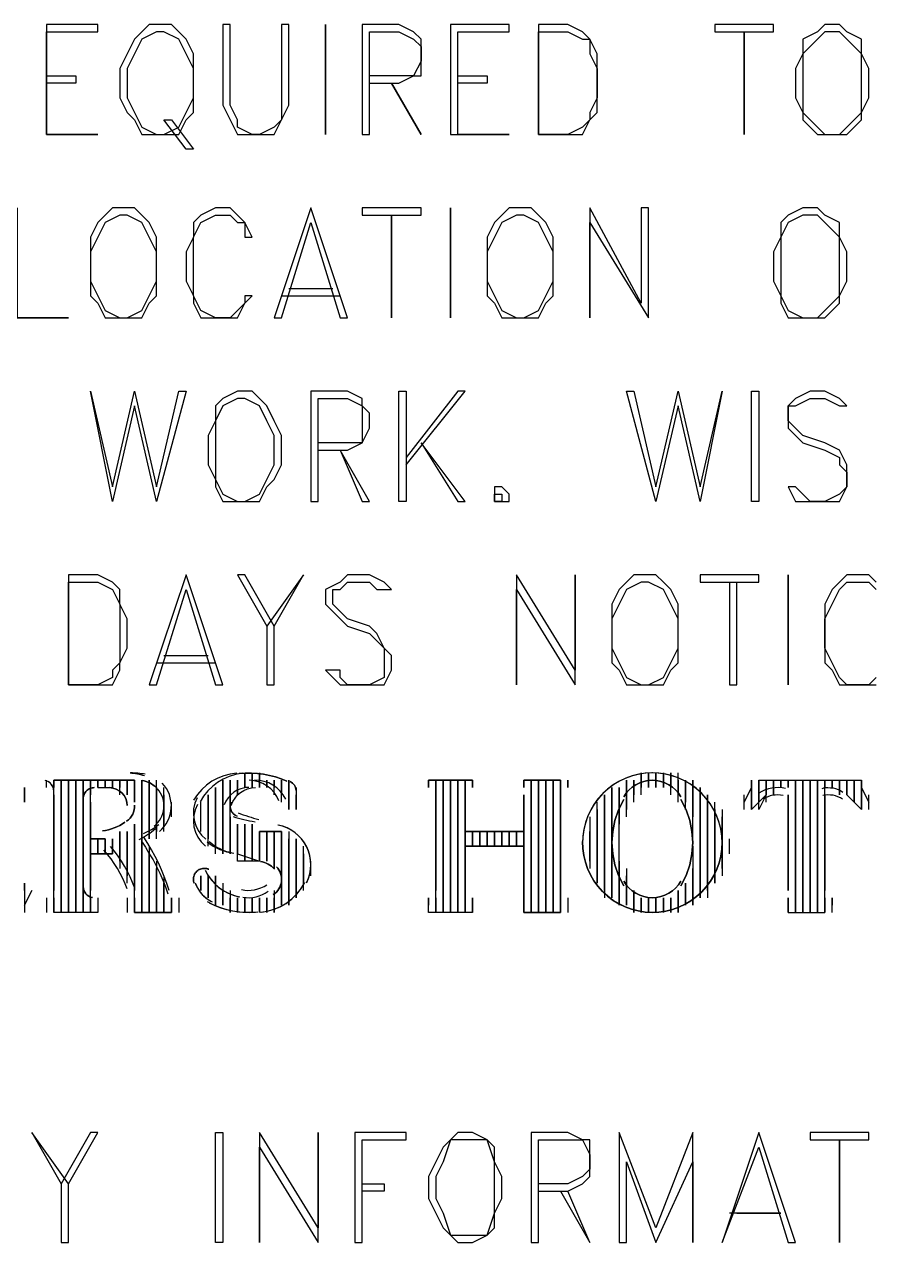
# Model space of a CAD drawing. Header units: metres. Extents: x 0 to 4950, y 0 to 3150.
# Drawn here: x 334 to 449.5, y 183 to 349 of the extents above; entities that cross this region are included whole.
import ezdxf

# ---------------------------------------------------------------- set-up
doc = ezdxf.new("R2010")
doc.units = ezdxf.units.M
doc.layers.add('SITE_BASE', color=7, linetype='Continuous')

msp = doc.modelspace()

# ---------------------------------------------------------------- linework, layer by layer
at = {"layer": 'SITE_BASE'}
for p, q in [((370, 313), (376, 313)), ((369, 312), (377, 312)), ((353, 263), (359, 263)), ((352, 262), (360, 262)), ((337, 245), (337, 246)), ((352, 238), (352, 246)), ((362, 244), (362, 246)), ((402, 246), (407, 246)), ((416, 243), (416, 246)), ((344, 245), (346, 245)), ((353, 239), (353, 245)), ((360, 236), (360, 245)), ((425, 238), (425, 245)), ((354, 241), (354, 243)), ((358, 239), (358, 243)), ((432, 242), (432, 244)), ((449, 242), (449, 244)), ((358, 240), (358, 241)), ((411, 241), (411, 234)), ((412, 233), (412, 241)), ((429, 242), (429, 233)), ((429, 234), (429, 241)), ((429, 240), (429, 235)), ((369, 239), (366, 239)), ((411, 235), (411, 239)), ((430, 236), (430, 238)), ((351, 237), (351, 228)), ((371, 237), (371, 231)), ((372, 231), (372, 237)), ((372, 236), (372, 232)), ((352, 235), (352, 228)), ((373, 233), (373, 235)), ((353, 233), (353, 228)), ((425, 233), (425, 229)), ((334, 232), (334, 228)), ((360, 232), (360, 229)), ((369, 231), (369, 229)), ((416, 232), (416, 229)), ((337, 230), (337, 228)), ((348, 230), (348, 228)), ((355, 230), (355, 228)), ((408, 230), (408, 228)), ((423, 230), (423, 228)), ((344, 228), (338, 228)), ((395, 228), (389, 228)), ((407, 228), (402, 228)), ((438, 228), (443, 228))]:
    msp.add_line(p, q, dxfattribs=at)
for points in [[(344, 349), (337, 349), (337, 334), (337, 348), (344, 348), (344, 349)], [(351, 349), (350, 348), (349, 347), (348, 345), (347, 343), (347, 339), (348, 337), (349, 336), (350, 334), (351, 334), (354, 334), (355, 334), (356, 336), (357, 337), (357, 339), (357, 343), (357, 345), (356, 347), (355, 348), (354, 349), (351, 349)], [(370, 349), (369, 349), (369, 338), (369, 336), (368, 335), (366, 334), (365, 334), (363, 335), (363, 336), (362, 338), (362, 349), (361, 349), (361, 338), (362, 336), (363, 334), (365, 334), (366, 334), (368, 334), (369, 336), (370, 338), (370, 349)], [(375, 334), (375, 349), (375, 334)], [(381, 341), (385, 341), (387, 342), (388, 342), (388, 344), (388, 346), (388, 347), (387, 348), (385, 349), (380, 349), (380, 334), (381, 334), (381, 348), (385, 348), (387, 347), (388, 346), (388, 344), (387, 342), (385, 342), (381, 342)], [(392, 349), (392, 334), (400, 334), (393, 334), (393, 348), (400, 348), (400, 349), (392, 349)], [(404, 334), (408, 334), (410, 334), (411, 336), (412, 337), (412, 339), (412, 343), (412, 345), (411, 347), (410, 348), (408, 349), (404, 349), (404, 334), (404, 348), (408, 348), (410, 347), (411, 347), (411, 345), (412, 343), (412, 339), (411, 337), (411, 336), (410, 335), (408, 334), (404, 334)], [(436, 348), (436, 349), (428, 349), (428, 348), (436, 348)], [(443, 349), (442, 348), (440, 347), (440, 345), (439, 343), (439, 339), (440, 337), (440, 336), (442, 334), (443, 334), (445, 334), (446, 334), (448, 336), (448, 337), (449, 339), (449, 343), (448, 345), (448, 347), (446, 348), (445, 349), (443, 349)], [(352, 348), (350, 347), (349, 345), (348, 343), (348, 339), (349, 337), (350, 335), (352, 334), (353, 334), (355, 335), (356, 337), (357, 339), (357, 343), (356, 345), (355, 347), (353, 348), (352, 348)], [(432, 348), (432, 334), (432, 348)], [(443, 348), (442, 347), (440, 345), (440, 343), (440, 339), (440, 337), (442, 335), (443, 334), (445, 334), (446, 335), (448, 337), (448, 339), (448, 343), (448, 345), (446, 347), (445, 348), (443, 348)], [(337, 342), (341, 342), (341, 341), (337, 341)], [(393, 342), (397, 342), (397, 341), (393, 341)], [(384, 341), (388, 334), (384, 341)], [(357, 332), (356, 332), (353, 336), (354, 336), (357, 332)], [(337, 334), (344, 334), (337, 334)], [(333, 309), (340, 309), (333, 309), (333, 324), (333, 309)], [(346, 324), (345, 323), (344, 322), (343, 320), (343, 318), (343, 314), (343, 312), (344, 311), (345, 309), (346, 309), (349, 309), (350, 309), (351, 311), (352, 312), (352, 314), (352, 318), (352, 320), (351, 322), (350, 323), (349, 324), (346, 324)], [(365, 312), (364, 312), (364, 311), (363, 310), (362, 309), (360, 309), (358, 310), (357, 312), (357, 314), (357, 318), (357, 320), (358, 322), (360, 323), (362, 323), (363, 322), (364, 322), (364, 320), (365, 320), (364, 322), (363, 323), (362, 324), (360, 324), (358, 323), (357, 322), (357, 320), (356, 318), (356, 314), (357, 312), (357, 311), (358, 309), (360, 309), (362, 309), (363, 309), (364, 311), (365, 312)], [(373, 324), (368, 309), (369, 309), (373, 322), (377, 309), (378, 309), (373, 324)], [(388, 323), (388, 324), (380, 324), (380, 323), (388, 323)], [(392, 309), (392, 324), (392, 309)], [(400, 324), (399, 323), (398, 322), (397, 320), (397, 318), (397, 314), (397, 312), (398, 311), (399, 309), (400, 309), (403, 309), (404, 309), (405, 311), (406, 312), (406, 314), (406, 318), (406, 320), (405, 322), (404, 323), (403, 324), (400, 324)], [(411, 324), (411, 309), (411, 322), (419, 309), (419, 324), (418, 324), (418, 311), (411, 324)], [(440, 324), (438, 323), (437, 322), (437, 320), (436, 318), (436, 314), (437, 312), (437, 311), (438, 309), (440, 309), (442, 309), (443, 309), (445, 311), (445, 312), (446, 314), (446, 318), (445, 320), (445, 322), (443, 323), (442, 324), (440, 324)], [(347, 323), (345, 322), (344, 320), (343, 318), (343, 314), (344, 312), (345, 310), (347, 309), (348, 309), (350, 310), (351, 312), (352, 314), (352, 318), (351, 320), (350, 322), (348, 323), (347, 323)], [(384, 323), (384, 309), (384, 323)], [(401, 323), (399, 322), (398, 320), (397, 318), (397, 314), (398, 312), (399, 310), (401, 309), (402, 309), (404, 310), (405, 312), (406, 314), (406, 318), (405, 320), (404, 322), (402, 323), (401, 323)], [(440, 323), (438, 322), (437, 320), (437, 318), (437, 314), (437, 312), (438, 310), (440, 309), (442, 309), (443, 310), (445, 312), (445, 314), (445, 318), (445, 320), (443, 322), (442, 323), (440, 323)], [(352, 284), (349, 297), (346, 284), (343, 299), (346, 286), (349, 299), (352, 286), (355, 299), (356, 299), (352, 284)], [(363, 299), (361, 298), (360, 297), (360, 295), (359, 293), (359, 289), (360, 287), (360, 286), (361, 284), (363, 284), (365, 284), (366, 284), (367, 286), (368, 287), (369, 289), (369, 293), (368, 295), (367, 297), (366, 298), (365, 299), (363, 299)], [(374, 291), (378, 291), (380, 292), (381, 294), (381, 296), (380, 297), (380, 298), (378, 299), (373, 299), (373, 284), (374, 284), (374, 298), (378, 298), (380, 297), (380, 296), (380, 294), (380, 292), (378, 292), (374, 292)], [(386, 284), (385, 284), (385, 299), (386, 299), (386, 284)], [(386, 289), (394, 299), (393, 299), (386, 290)], [(426, 284), (423, 297), (420, 284), (416, 299), (417, 299), (420, 286), (423, 299), (426, 286), (429, 299), (426, 284)], [(434, 284), (433, 284), (433, 299), (434, 299), (434, 284)], [(438, 286), (439, 284), (441, 284), (443, 284), (445, 284), (446, 286), (446, 288), (446, 289), (445, 291), (443, 292), (440, 293), (439, 294), (438, 295), (438, 297), (439, 297), (441, 298), (443, 298), (445, 297), (446, 297), (445, 298), (443, 299), (441, 299), (439, 298), (438, 297), (438, 295), (438, 294), (439, 293), (440, 292), (443, 291), (445, 290), (445, 289), (446, 288), (446, 286), (445, 285), (443, 284), (441, 284), (440, 285), (439, 286), (438, 286)], [(363, 298), (361, 297), (360, 295), (360, 293), (360, 289), (360, 287), (361, 285), (363, 284), (364, 284), (366, 285), (367, 287), (368, 289), (368, 293), (367, 295), (366, 297), (364, 298), (363, 298)], [(377, 291), (380, 284), (381, 284), (377, 291)], [(388, 292), (393, 284), (394, 284), (388, 292)], [(398, 286), (398, 285), (398, 284), (399, 284), (400, 284), (400, 285), (399, 286), (398, 286)], [(398, 285), (399, 285), (399, 284), (398, 284), (398, 285)], [(340, 259), (344, 259), (346, 259), (347, 261), (347, 262), (348, 264), (348, 268), (347, 270), (347, 272), (346, 273), (344, 274), (340, 274), (340, 259), (340, 273), (344, 273), (346, 272), (347, 270), (347, 268), (347, 264), (347, 262), (346, 261), (346, 260), (344, 259), (340, 259)], [(356, 274), (351, 259), (352, 259), (356, 272), (360, 259), (361, 259), (356, 274)], [(368, 267), (364, 274), (363, 274), (367, 267), (367, 259), (368, 259), (368, 267), (372, 274), (367, 267)], [(375, 261), (377, 259), (378, 259), (381, 259), (383, 259), (384, 261), (384, 263), (383, 264), (382, 266), (381, 267), (378, 268), (377, 269), (376, 270), (376, 272), (377, 272), (378, 273), (381, 273), (382, 272), (383, 272), (384, 272), (383, 273), (381, 274), (378, 274), (377, 273), (375, 272), (375, 270), (376, 269), (377, 268), (378, 267), (381, 266), (382, 265), (383, 264), (383, 263), (383, 261), (383, 260), (381, 259), (378, 259), (377, 260), (377, 261), (375, 261)], [(401, 274), (401, 259), (401, 272), (409, 259), (409, 274), (409, 261), (401, 274)], [(417, 274), (416, 273), (415, 272), (414, 270), (414, 268), (414, 264), (414, 262), (415, 261), (416, 259), (417, 259), (420, 259), (421, 259), (422, 261), (423, 262), (423, 264), (423, 268), (423, 270), (422, 272), (421, 273), (420, 274), (417, 274)], [(434, 273), (434, 274), (426, 274), (426, 273), (434, 273)], [(438, 259), (438, 274), (438, 259)], [(450, 273), (449, 274), (446, 274), (445, 273), (444, 272), (443, 270), (443, 268), (443, 264), (443, 262), (444, 261), (445, 259), (446, 259), (449, 259), (450, 259)], [(418, 273), (416, 272), (415, 270), (414, 268), (414, 264), (415, 262), (416, 260), (418, 259), (419, 259), (421, 260), (422, 262), (423, 264), (423, 268), (422, 270), (421, 272), (419, 273), (418, 273)], [(430, 273), (430, 259), (431, 259), (431, 273)], [(450, 260), (449, 259), (446, 259), (445, 260), (444, 262), (443, 264), (443, 268), (444, 270), (445, 272), (446, 273), (449, 273), (450, 272)], [(338, 244.54), (337.97, 244.8), (337.9, 245.04), (337.79, 245.26), (337.65, 245.46), (337.48, 245.64), (337.28, 245.78), (337.06, 245.89), (336.81, 245.97)], [(338, 244.38), (337.99, 244.64), (337.95, 244.88), (337.87, 245.12), (337.75, 245.33), (337.6, 245.52), (337.41, 245.69), (337.2, 245.83), (336.97, 245.93)], [(338, 245), (338, 246), (338, 245)], [(344, 230), (344, 228), (338, 228), (338, 230), (338, 228), (338, 246), (349, 246), (338, 246)], [(339, 246), (339, 228), (339, 246), (339, 228)], [(340, 228), (340, 246), (340, 228)], [(341, 228), (341, 246), (341, 228), (341, 246)], [(342, 246), (342, 228), (342, 246), (342, 228)], [(343, 228), (343, 230), (343, 228), (343, 246), (343, 244), (343, 246)], [(344, 246), (344, 245), (344, 246), (344, 245), (346, 245), (346, 246), (346, 245), (346, 246)], [(345, 245), (345, 246), (345, 245)], [(347, 244), (347, 246), (347, 245), (347, 246)], [(348, 244), (348, 246), (348, 244), (348, 246)], [(350.34, 246.61), (350.1, 246.67), (349.86, 246.73), (349.62, 246.78), (349.38, 246.83), (349.13, 246.87), (348.89, 246.91), (348.64, 246.94), (348.4, 246.96)], [(350.43, 246.82), (350.19, 246.86), (349.94, 246.9), (349.7, 246.93), (349.45, 246.96), (349.2, 246.98), (348.96, 246.99), (348.71, 247), (348.46, 247)], [(349, 243), (349, 246), (349, 243)], [(350, 246), (350, 238), (350, 228), (350, 246), (350, 228)], [(351.95, 245), (351.75, 245.18), (351.53, 245.35), (351.3, 245.5), (351.07, 245.63), (350.82, 245.74), (350.56, 245.84), (350.3, 245.91), (350.03, 245.96), (350.3, 245.91), (350.56, 245.84), (350.82, 245.74), (351.07, 245.63), (351.3, 245.5), (351.53, 245.35), (351.75, 245.18), (351.95, 245)], [(351, 238), (351, 246), (351, 238), (351, 246)], [(362.9, 246.98), (362, 246.85), (361.13, 246.62), (360.31, 246.29), (359.52, 245.86), (358.8, 245.34), (358.14, 244.74), (357.55, 244.07), (357.04, 243.31)], [(363.63, 246.95), (362.73, 246.79), (361.87, 246.53), (361.06, 246.16), (360.29, 245.71), (359.59, 245.17), (358.95, 244.54), (358.39, 243.84), (357.91, 243.07)], [(361, 236), (361, 246), (361, 236), (361, 245)], [(362, 236), (362, 241), (362, 236), (362, 246), (362, 243)], [(362.17, 242.57), (362.38, 243.09), (362.67, 243.55), (363, 244), (363, 246), (363, 244), (363.42, 244.32), (363.88, 244.6), (364.38, 244.82), (364.91, 244.95), (365.46, 245)], [(369.72, 245.86), (368.96, 246.18), (368.17, 246.45), (367.37, 246.67), (366.55, 246.83), (365.73, 246.94), (364.9, 246.99), (364.07, 246.99), (363.24, 246.94), (364.07, 246.99), (364.9, 246.99), (365.73, 246.94), (366.55, 246.83), (367.37, 246.67), (368.17, 246.45), (368.96, 246.18), (369.72, 245.86)], [(364.55, 245), (364, 245), (364, 247), (364, 245), (364, 247)], [(368.66, 243.21), (368.36, 243.81), (367.99, 244.35), (367.54, 244.82), (367.04, 245.22), (366.48, 245.54), (365.88, 245.78), (365.24, 245.94), (364.58, 246)], [(365, 245), (365, 247), (365, 245), (365, 247)], [(369.57, 243.43), (369.24, 244.01), (368.84, 244.52), (368.37, 244.97), (367.84, 245.34), (367.27, 245.64), (366.65, 245.85), (366.01, 245.97), (365.34, 246)], [(366, 245), (366, 247), (366, 245), (366, 247)], [(367, 245), (367, 246), (367, 245)], [(368, 244), (368, 246), (368, 245), (368, 246)], [(369, 243), (369, 246), (369, 244), (369, 246)], [(370, 242), (370, 246), (370, 242), (370, 245)], [(371, 244.6), (370.97, 244.79), (370.92, 244.98), (370.85, 245.16), (370.75, 245.33), (370.63, 245.49), (370.49, 245.62), (370.34, 245.74), (370.17, 245.84), (370.34, 245.74), (370.49, 245.62), (370.63, 245.49), (370.75, 245.33), (370.85, 245.16), (370.92, 244.98), (370.97, 244.79), (371, 244.6)], [(389, 245), (389, 246), (389, 245)], [(395, 245), (395, 246), (395, 245), (395, 246), (389, 246), (395, 246)], [(390, 245), (390, 246), (390, 244), (390, 231), (390, 244)], [(390, 228), (390, 230), (390, 228), (390, 246)], [(391, 246), (391, 228), (391, 246), (391, 228)], [(392, 228), (392, 246), (392, 228)], [(393, 228), (393, 246), (393, 228), (393, 246)], [(394, 246), (394, 228), (394, 246), (394, 228)], [(402, 229), (402, 228), (402, 230), (402, 228), (407, 228), (407, 230), (407, 244), (407, 246), (407, 244), (407, 230), (407, 228), (407, 246), (402, 246), (402, 245), (402, 246), (402, 245)], [(403, 246), (403, 228), (403, 246), (403, 228)], [(404, 228), (404, 246), (404, 228), (404, 246)], [(405, 246), (405, 228), (405, 246), (405, 228)], [(406, 246), (406, 228), (406, 246)], [(408, 245), (408, 246), (408, 245)], [(429, 237.45), (428.96, 238.4), (428.82, 239.33), (428.6, 240.23), (428.29, 241.11), (427.89, 241.96), (427.41, 242.76), (426.85, 243.52), (426.22, 244.22), (425.52, 244.85), (424.76, 245.41), (423.96, 245.89), (423.11, 246.29), (422.23, 246.6), (421.33, 246.82), (420.4, 246.96), (419.46, 247), (418.51, 246.95), (417.59, 246.81), (416.68, 246.57), (415.8, 246.25), (414.96, 245.85), (414.17, 245.36), (413.41, 244.79), (412.72, 244.15), (412.09, 243.45), (411.54, 242.68), (411.07, 241.88), (410.68, 241.03), (410.38, 240.15), (410.16, 239.24), (410.03, 238.3), (410, 237.36)], [(419.55, 247), (418.6, 246.96), (417.67, 246.82), (416.77, 246.6), (415.89, 246.29), (415.04, 245.89), (414.24, 245.41), (413.48, 244.85), (412.78, 244.22), (412.15, 243.52), (411.59, 242.76), (411.11, 241.96), (410.71, 241.11), (410.4, 240.23), (410.18, 239.33), (410.04, 238.4), (410, 237.45)], [(423.39, 243.76), (423.06, 244.26), (422.67, 244.7), (422.23, 245.08), (421.74, 245.4), (421.22, 245.66), (420.67, 245.85), (420.09, 245.96), (419.5, 246), (418.91, 245.96), (418.33, 245.85), (417.78, 245.66), (417.26, 245.4), (416.77, 245.08), (416.33, 244.7), (415.94, 244.26), (415.61, 243.76), (415.94, 244.26), (416.33, 244.7), (416.77, 245.08), (417.26, 245.4), (417.78, 245.66), (418.33, 245.85), (418.91, 245.96), (419.5, 246), (420.09, 245.96), (420.67, 245.85), (421.22, 245.66), (421.74, 245.4), (422.23, 245.08), (422.67, 244.7), (423.06, 244.26), (423.39, 243.76)], [(416, 241), (416, 246), (416, 242)], [(417, 243), (417, 246), (417, 244), (417, 246)], [(418, 244), (418, 247), (418, 245), (418, 247)], [(419, 245), (419, 247), (419, 245)], [(429, 237.54), (428.95, 238.48), (428.81, 239.41), (428.57, 240.32), (428.25, 241.19), (427.85, 242.03), (427.36, 242.83), (426.8, 243.58), (426.15, 244.28), (425.45, 244.91), (424.69, 245.46), (423.88, 245.93), (423.03, 246.32), (422.15, 246.62), (421.24, 246.84), (420.31, 246.97), (419.36, 247)], [(420, 245), (420, 247), (420, 245), (420, 247)], [(421, 245), (421, 247), (421, 245), (421, 247)], [(422, 244), (422, 247), (422, 245), (422, 247)], [(423, 243), (423, 246), (423, 244), (423, 247)], [(424, 242), (424, 246), (424, 243)], [(425, 240), (425, 246), (425, 241)], [(433, 246), (433, 242), (433, 246)], [(433, 242), (435, 244), (435, 246)], [(435, 243), (435, 246), (435, 244), (434, 242), (434, 246), (448, 246), (448, 242), (448, 246), (448, 242), (446, 244), (446, 246), (446, 244), (448, 242)], [(434, 246), (434, 243), (434, 246), (448, 246)], [(436, 246), (436, 244), (436, 246), (436, 244)], [(437, 245), (437, 246), (437, 245)], [(438, 230), (438, 228), (438, 230), (438, 228), (443, 228), (443, 230), (443, 228), (443, 246)], [(438, 245), (438, 246), (438, 245), (438, 246)], [(439, 228), (439, 246), (439, 228), (439, 246)], [(440, 246), (440, 228), (440, 246), (440, 228)], [(441, 246), (441, 228), (441, 246), (441, 228)], [(442, 246), (442, 228), (442, 246)], [(442.65, 244.9), (443, 245), (443, 246), (443, 245), (443.38, 245), (443.75, 244.99), (444.11, 244.95), (444.46, 244.86), (444.81, 244.75), (445.14, 244.59), (445.46, 244.4)], [(444, 245), (444, 246), (444, 245), (444, 246)], [(445, 246), (445, 244), (445, 246), (445, 244)], [(447, 243), (447, 246), (447, 243), (447, 246)], [(334, 243), (334, 245), (334, 243), (334, 244)], [(343.51, 245), (343.36, 244.99), (343.21, 244.97), (343.07, 244.94), (342.93, 244.89), (342.8, 244.82), (342.67, 244.75), (342.55, 244.66), (342.44, 244.56), (342.34, 244.45), (342.25, 244.33), (342.18, 244.2), (342.11, 244.07), (342.06, 243.93), (342.03, 243.79), (342.01, 243.64), (342, 243.49), (342.01, 243.64), (342.03, 243.79), (342.06, 243.93), (342.11, 244.07), (342.18, 244.2), (342.25, 244.33), (342.34, 244.45), (342.44, 244.56), (342.55, 244.66), (342.67, 244.75), (342.8, 244.82), (342.93, 244.89), (343.07, 244.94), (343.21, 244.97), (343.36, 244.99), (343.51, 245)], [(348, 242.55), (347.94, 243.04), (347.79, 243.5), (347.57, 243.91), (347.27, 244.27), (346.91, 244.57), (346.5, 244.79), (346.04, 244.94), (345.55, 245), (346.04, 244.94), (346.5, 244.79), (346.91, 244.57), (347.27, 244.27), (347.57, 243.91), (347.79, 243.5), (347.94, 243.04), (348, 242.55)], [(351.65, 239.73), (351.92, 239.97), (352.16, 240.23), (352.38, 240.51), (352.57, 240.82), (352.72, 241.13), (352.84, 241.47), (352.93, 241.82), (352.98, 242.17), (353, 242.53), (352.98, 242.89), (352.92, 243.24), (352.83, 243.59), (352.7, 243.92), (352.54, 244.23), (352.35, 244.54), (352.12, 244.82)], [(352, 239), (352, 245), (352, 239)], [(352.38, 239.04), (352.72, 239.36), (353.03, 239.7), (353.29, 240.08), (353.52, 240.47), (353.7, 240.89), (353.84, 241.33), (353.94, 241.78), (353.99, 242.24), (354, 242.7), (353.95, 243.16), (353.86, 243.61), (353.73, 244.04), (353.55, 244.46), (353.33, 244.86), (353.07, 245.24), (352.77, 245.6)], [(360, 237), (360, 245), (360, 237)], [(363.99, 244.96), (363.46, 244.84), (362.96, 244.64), (362.49, 244.37), (362.08, 244.03), (361.72, 243.62), (361.42, 243.16), (361.2, 242.65)], [(371, 245), (371, 242), (371, 244), (371, 243), (371, 244)], [(414, 244), (414, 230), (414, 245), (414, 230)], [(415, 235), (415, 229), (415, 245), (415, 240)], [(426, 245), (426, 230), (426, 245), (426, 230)], [(433, 245), (432, 243), (433, 245)], [(437.63, 244.86), (437.16, 244.95), (436.69, 245), (436.23, 244.99), (435.76, 244.94), (435.3, 244.84), (434.86, 244.69), (434.43, 244.49), (434.02, 244.25)], [(449, 243), (448, 245), (449, 243)], [(338, 231), (338, 244), (338, 231)], [(345, 238), (345, 236), (345, 238), (343, 238), (343, 243), (343, 238), (345, 238)], [(347.91, 240.43), (348.16, 240.63), (348.39, 240.86), (348.58, 241.11), (348.74, 241.38), (348.86, 241.67), (348.94, 241.98), (348.99, 242.29), (349, 242.61), (348.99, 242.29), (348.94, 241.98), (348.86, 241.67), (348.74, 241.38), (348.58, 241.11), (348.39, 240.86), (348.16, 240.63), (347.91, 240.43)], [(353, 240), (353, 244), (353, 240)], [(357.52, 243.6), (357.21, 242.86), (357.04, 242.1), (357, 241.33), (357.1, 240.57), (357.32, 239.83), (357.67, 239.14), (358.13, 238.51), (358.72, 237.96)], [(357.57, 242.7), (357.24, 241.96), (357.05, 241.2), (357, 240.43), (357.08, 239.67), (357.28, 238.93), (357.61, 238.23), (358.06, 237.59), (358.63, 237.03)], [(359, 237), (359, 244), (359, 238), (359, 243)], [(362.09, 243.01), (362.02, 242.72), (362, 242.42), (362.04, 242.14), (362.14, 241.87), (362.28, 241.63), (362.47, 241.41), (362.7, 241.23), (362.97, 241.1), (362.74, 241.21), (362.5, 241.38), (362.31, 241.59), (362.16, 241.83), (362.06, 242.09), (362, 242.38), (362.01, 242.67), (362.07, 242.96)], [(402, 237), (402, 230), (402, 237), (394, 237), (394, 230), (394, 237), (402, 237), (402, 239), (402, 237), (402, 239), (394, 239), (394, 244), (394, 239), (402, 239), (402, 244), (402, 239)], [(412, 242), (412, 232), (412, 243)], [(413, 243), (413, 231), (413, 244), (413, 230)], [(415.62, 243.39), (414.91, 241.99), (414.41, 240.53), (414.1, 239.03), (414, 237.5), (414.1, 235.97), (414.41, 234.47), (414.91, 233.01), (415.62, 231.61), (414.91, 233.01), (414.41, 234.47), (414.1, 235.97), (414, 237.5), (414.1, 239.03), (414.41, 240.53), (414.91, 241.99), (415.62, 243.39)], [(423.38, 231.61), (424.09, 233.01), (424.59, 234.47), (424.9, 235.97), (425, 237.5), (424.9, 239.03), (424.59, 240.53), (424.09, 241.99), (423.38, 243.39), (424.09, 241.99), (424.59, 240.53), (424.9, 239.03), (425, 237.5), (424.9, 235.97), (424.59, 234.47), (424.09, 233.01), (423.38, 231.61)], [(427, 243), (427, 231), (427, 244), (427, 230)], [(428, 242), (428, 232), (428, 243)], [(437.3, 243.91), (436.94, 243.97), (436.59, 244), (436.24, 243.99), (435.89, 243.95), (435.55, 243.87), (435.22, 243.76), (434.89, 243.61), (434.59, 243.43)], [(438, 244), (438, 231), (438, 244)], [(445.41, 243.43), (445.11, 243.61), (444.78, 243.76), (444.45, 243.87), (444.11, 243.95), (443.76, 243.99), (443.41, 244), (443.06, 243.97), (442.7, 243.91)], [(443, 231), (443, 244), (443, 231)], [(362.4, 241.05), (362.77, 240.94), (363.14, 240.84), (363.51, 240.74), (363.89, 240.65), (364.26, 240.57), (364.64, 240.49), (365.02, 240.41), (365.4, 240.35)], [(363.09, 241.56), (363.44, 241.43), (363.79, 241.3), (364.14, 241.18), (364.49, 241.07), (364.85, 240.96), (365.2, 240.86), (365.56, 240.76), (365.92, 240.67)], [(344.63, 239.09), (345.04, 239.16), (345.44, 239.25), (345.83, 239.37), (346.22, 239.51), (346.6, 239.67), (346.97, 239.85), (347.33, 240.05), (347.68, 240.27), (347.33, 240.05), (346.97, 239.85), (346.6, 239.67), (346.22, 239.51), (345.83, 239.37), (345.44, 239.25), (345.04, 239.16), (344.63, 239.09)], [(349, 230), (349, 228), (354, 228), (354, 230), (354, 228), (349, 228), (349, 240), (349, 231)], [(349.6, 237.93), (349.9, 238.08), (350.2, 238.24), (350.49, 238.41), (350.77, 238.6), (351.05, 238.79), (351.32, 238.99), (351.58, 239.2), (351.83, 239.42)], [(350.22, 238.76), (350.49, 238.88), (350.76, 239.01), (351.03, 239.15), (351.29, 239.29), (351.54, 239.45), (351.79, 239.61), (352.04, 239.78), (352.28, 239.96)], [(366, 235), (363, 235), (363, 240), (363, 236), (366, 235), (366, 239), (366, 235), (366, 239), (369, 239), (369, 229), (369, 239), (369, 233)], [(364, 235), (364, 240), (364, 235), (364, 240)], [(365, 235), (365, 240), (365, 235), (365, 240)], [(372.44, 232.07), (372.68, 232.66), (372.86, 233.27), (372.97, 233.89), (373, 234.52), (372.96, 235.14), (372.85, 235.76), (372.67, 236.37), (372.42, 236.96), (372.1, 237.51), (371.72, 238.02), (371.29, 238.48), (370.81, 238.89), (370.29, 239.24), (369.73, 239.53), (369.14, 239.75), (368.52, 239.9)], [(372.41, 232.02), (372.67, 232.61), (372.85, 233.22), (372.96, 233.84), (373, 234.46), (372.97, 235.09), (372.87, 235.71), (372.69, 236.32), (372.44, 236.91), (372.13, 237.47), (371.76, 237.98), (371.33, 238.45), (370.86, 238.86), (370.34, 239.21), (369.78, 239.5), (369.19, 239.73), (368.57, 239.89)], [(346, 238), (346, 236), (346, 238), (346, 236), (343, 236), (343, 238), (343, 236), (343, 231), (343, 236), (346, 236)], [(344, 236), (344, 238), (344, 236), (344, 238)], [(347, 239), (347, 235), (347, 239), (347, 234)], [(348, 232), (348, 239), (348, 233), (348, 239)], [(349.94, 237.71), (350.5, 236.87), (351, 236), (351, 228), (351, 236), (351.52, 235.14), (351.99, 234.25), (352.43, 233.34), (352.83, 232.41), (353.2, 231.47), (353.53, 230.52)], [(353.71, 230.97), (353.39, 231.93), (353.04, 232.88), (352.66, 233.81), (352.24, 234.73), (351.8, 235.63), (351.32, 236.52), (350.8, 237.38), (350.26, 238.24)], [(358.87, 237.6), (359.28, 237.3), (359.7, 237.03), (360.14, 236.8), (360.59, 236.59), (361.05, 236.41), (361.53, 236.26), (362.02, 236.15), (362.51, 236.07)], [(359.17, 237.66), (359.5, 237.38), (359.85, 237.12), (360.21, 236.89), (360.59, 236.69), (360.98, 236.51), (361.39, 236.35), (361.8, 236.23), (362.22, 236.13)], [(367, 235), (367, 239), (367, 235)], [(368, 234), (368, 239), (368, 234), (368, 239)], [(370, 239), (370, 229), (370, 238), (370, 230)], [(371, 238), (371, 230), (371, 238)], [(395, 237), (395, 239), (395, 237), (395, 239)], [(396, 237), (396, 239), (396, 237), (396, 239)], [(397, 239), (397, 237), (397, 239)], [(398, 239), (398, 237), (398, 239), (398, 237)], [(399, 239), (399, 237), (399, 239), (399, 237)], [(400, 237), (400, 239), (400, 237), (400, 239)], [(401, 237), (401, 239), (401, 237)], [(410, 237.64), (410.03, 236.7), (410.16, 235.76), (410.38, 234.85), (410.68, 233.97), (411.07, 233.12), (411.54, 232.32), (412.09, 231.55), (412.72, 230.85), (413.41, 230.21), (414.17, 229.64), (414.96, 229.15), (415.8, 228.75), (416.68, 228.43), (417.59, 228.19), (418.51, 228.05), (419.46, 228), (420.4, 228.04), (421.33, 228.18), (422.23, 228.4), (423.11, 228.71), (423.96, 229.11), (424.76, 229.59), (425.52, 230.15), (426.22, 230.78), (426.85, 231.48), (427.41, 232.24), (427.89, 233.04), (428.29, 233.89), (428.6, 234.77), (428.82, 235.67), (428.96, 236.6), (429, 237.55), (428.96, 236.6), (428.82, 235.67), (428.6, 234.77), (428.29, 233.89), (427.89, 233.04), (427.41, 232.24), (426.85, 231.48), (426.22, 230.78), (425.52, 230.15), (424.76, 229.59), (423.96, 229.11), (423.11, 228.71), (422.23, 228.4), (421.33, 228.18), (420.4, 228.04), (419.45, 228), (418.52, 228.05), (417.59, 228.19), (416.68, 228.43), (415.81, 228.75), (414.97, 229.15), (414.17, 229.64), (413.42, 230.2), (412.72, 230.85), (412.09, 231.55), (411.54, 232.31), (411.07, 233.12), (410.68, 233.97), (410.38, 234.85), (410.16, 235.76), (410.03, 236.69), (410, 237.64)], [(347.99, 231.19), (347.7, 231.91), (347.38, 232.62), (347.03, 233.31), (346.65, 233.99), (346.23, 234.65), (345.79, 235.28), (345.31, 235.9), (344.81, 236.49)], [(349.01, 231.3), (348.72, 232.07), (348.39, 232.83), (348.03, 233.57), (347.63, 234.29), (347.2, 234.99), (346.74, 235.67), (346.25, 236.33), (345.72, 236.97)], [(425, 237), (425, 229), (425, 234)], [(368.04, 233.91), (367.84, 234.1), (367.63, 234.28), (367.41, 234.43), (367.18, 234.57), (366.93, 234.69), (366.68, 234.8), (366.42, 234.88), (366.15, 234.94), (366.42, 234.88), (366.68, 234.8), (366.93, 234.69), (367.18, 234.57), (367.41, 234.43), (367.63, 234.28), (367.84, 234.1), (368.04, 233.91)], [(367.89, 230.42), (368.11, 230.59), (368.31, 230.77), (368.49, 230.98), (368.64, 231.2), (368.76, 231.44), (368.87, 231.69), (368.94, 231.95), (368.99, 232.22), (369, 232.5), (368.99, 232.77), (368.94, 233.04), (368.87, 233.3), (368.77, 233.55), (368.64, 233.79), (368.49, 234.01), (368.31, 234.22), (368.49, 234.01), (368.64, 233.79), (368.77, 233.55), (368.87, 233.3), (368.94, 233.04), (368.99, 232.77), (369, 232.5), (368.99, 232.22), (368.94, 231.95), (368.87, 231.69), (368.76, 231.44), (368.64, 231.2), (368.49, 230.98), (368.31, 230.77), (368.11, 230.59), (367.89, 230.42)], [(352, 234), (352, 228), (352, 234)], [(357.13, 233.11), (357.2, 233.24), (357.28, 233.37), (357.37, 233.49), (357.48, 233.6), (357.59, 233.69), (357.72, 233.78), (357.85, 233.85), (357.99, 233.91), (358.13, 233.95), (358.28, 233.98), (358.43, 234), (358.58, 234), (358.73, 233.98), (358.88, 233.95), (359.02, 233.91), (359.12, 233.87), (358.98, 233.92), (358.83, 233.96), (358.68, 233.99), (358.53, 234), (358.38, 234), (358.23, 233.98), (358.09, 233.94), (357.94, 233.89), (357.8, 233.83), (357.67, 233.75), (357.55, 233.66), (357.44, 233.56), (357.34, 233.45), (357.25, 233.33), (357.17, 233.2), (357.11, 233.07), (357.05, 232.9), (357.02, 232.77), (357.01, 232.63), (357, 232.5), (357.01, 232.37), (357.02, 232.23), (357.05, 232.1), (357.1, 231.97), (357.05, 232.1), (357.02, 232.23), (357.01, 232.37), (357, 232.5), (357.01, 232.63), (357.02, 232.77), (357.05, 232.9), (357.1, 233.03)], [(358, 233), (358, 231), (358, 233)], [(358.61, 233.75), (358.97, 233.08), (359.41, 232.46), (359.91, 231.9), (360.47, 231.4), (361.08, 230.97), (361.74, 230.62), (362.44, 230.34), (363.17, 230.14)], [(358.69, 233.59), (359.07, 232.93), (359.52, 232.33), (360.03, 231.78), (360.6, 231.3), (361.22, 230.89), (361.89, 230.55), (362.6, 230.28), (363.34, 230.1)], [(359, 233), (359, 230), (359, 233), (359, 230)], [(360, 233), (360, 229), (360, 233)], [(416, 234), (416, 229), (416, 233)], [(334, 231), (334, 232), (334, 229), (335, 231), (334, 229)], [(342, 231.54), (342.02, 231.26), (342.09, 231), (342.2, 230.76), (342.35, 230.54), (342.54, 230.35), (342.75, 230.2), (343, 230.09), (343.27, 230.02), (343, 230.09), (342.75, 230.2), (342.54, 230.35), (342.35, 230.54), (342.2, 230.76), (342.09, 231), (342.02, 231.26), (342, 231.54)], [(353, 231), (353, 228), (353, 232)], [(357.25, 232.02), (357.41, 231.63), (357.6, 231.25), (357.83, 230.9), (358.08, 230.57), (358.37, 230.27), (358.68, 229.99), (359.02, 229.74), (359.39, 229.53)], [(357.31, 231.85), (357.49, 231.47), (357.69, 231.1), (357.93, 230.76), (358.2, 230.44), (358.5, 230.15), (358.83, 229.88), (359.17, 229.65), (359.55, 229.45)], [(361, 232), (361, 229), (361, 231), (361, 229)], [(362, 231), (362, 228), (362, 230), (362, 228)], [(363.54, 231.1), (363.99, 231.03), (364.44, 231), (364.89, 231.02), (365.34, 231.08), (365.78, 231.19), (366.21, 231.34), (366.62, 231.53), (367.01, 231.77)], [(363.74, 230.06), (364.19, 230.01), (364.65, 230), (365.1, 230.04), (365.54, 230.12), (365.98, 230.25), (366.4, 230.42), (366.8, 230.63), (367.18, 230.88)], [(366.15, 228.03), (367.08, 228.17), (367.97, 228.42), (368.82, 228.77), (369.62, 229.23), (370.35, 229.78), (371.01, 230.42), (371.6, 231.13), (372.1, 231.93)], [(366.31, 228.04), (367.24, 228.2), (368.12, 228.47), (368.96, 228.85), (369.75, 229.32), (370.47, 229.88), (371.12, 230.53), (371.69, 231.27), (372.17, 232.07)], [(368, 231), (368, 228), (368, 230), (368, 228)], [(415.61, 232.24), (415.94, 231.74), (416.33, 231.3), (416.77, 230.92), (417.26, 230.6), (417.78, 230.34), (418.33, 230.15), (418.91, 230.04), (419.5, 230), (420.09, 230.04), (420.67, 230.15), (421.22, 230.34), (421.74, 230.6), (422.23, 230.92), (422.67, 231.3), (423.06, 231.74), (423.39, 232.24), (423.06, 231.74), (422.67, 231.3), (422.23, 230.92), (421.74, 230.6), (421.22, 230.34), (420.67, 230.15), (420.09, 230.04), (419.5, 230), (418.91, 230.04), (418.33, 230.15), (417.78, 230.34), (417.26, 230.6), (416.77, 230.92), (416.33, 231.3), (415.94, 231.74), (415.61, 232.24)], [(417, 230), (417, 228), (417, 231), (417, 229)], [(423, 231), (423, 228), (423, 231)], [(424, 232), (424, 229), (424, 232)], [(358.89, 229.46), (359.65, 229.07), (360.44, 228.74), (361.25, 228.47), (362.07, 228.26), (362.91, 228.11), (363.75, 228.02), (364.61, 228), (365.47, 228.04)], [(359.15, 229.32), (359.92, 228.95), (360.72, 228.64), (361.53, 228.39), (362.36, 228.2), (363.2, 228.07), (364.05, 228.01), (364.91, 228.01), (365.76, 228.07)], [(363, 230), (363, 228), (363, 230)], [(364, 230), (364, 228), (364, 230), (364, 228)], [(365, 230), (365, 228), (365, 230), (365, 228)], [(366, 230), (366, 228), (366, 230), (366, 228)], [(367, 230), (367, 228), (367, 230)], [(395, 230), (395, 228), (395, 230), (395, 228), (389, 228), (389, 230), (389, 229)], [(418, 230), (418, 228), (418, 230), (418, 228)], [(419, 230), (419, 228), (419, 230)], [(420, 229), (420, 228), (420, 230), (420, 228)], [(421, 230), (421, 228), (421, 230), (421, 228)], [(422, 230), (422, 228), (422, 230), (422, 228)], [(444, 228), (444, 230), (444, 229)], [(340, 191), (335, 198), (339, 191), (339, 183), (340, 183), (340, 191), (344, 198), (343, 198), (339, 191)], [(361, 183), (360, 183), (360, 198), (361, 198), (361, 183)], [(366, 198), (366, 183), (366, 196), (374, 183), (374, 198), (374, 185), (366, 198)], [(386, 198), (379, 198), (379, 183), (380, 183), (380, 197), (386, 197), (386, 198)], [(393, 198), (392, 197), (391, 196), (390, 194), (389, 192), (389, 189), (390, 187), (391, 185), (392, 184), (393, 183), (395, 183), (397, 184), (398, 185), (398, 187), (399, 189), (399, 192), (398, 194), (398, 196), (397, 197), (395, 198), (393, 198)], [(404, 190), (408, 190), (410, 191), (411, 192), (411, 193), (411, 195), (411, 197), (410, 197), (408, 198), (403, 198), (403, 183), (404, 183), (404, 197), (408, 197), (410, 197), (411, 195), (411, 193), (410, 192), (408, 191), (404, 191)], [(425, 198), (420, 185), (415, 198), (415, 183), (416, 183), (416, 194), (420, 183), (425, 194), (425, 183), (425, 198)], [(434, 198), (429, 183), (434, 196), (438, 183), (439, 183), (434, 198)], [(449, 197), (449, 198), (441, 198), (441, 197), (449, 197)], [(394, 197), (392, 197), (391, 194), (390, 192), (390, 189), (391, 187), (392, 184), (394, 184), (395, 184), (397, 184), (398, 187), (398, 189), (398, 192), (398, 194), (397, 197), (395, 197), (394, 197)], [(445, 197), (445, 183), (445, 197)], [(380, 191), (383, 191), (383, 190), (380, 190)], [(407, 190), (411, 183), (408, 190)], [(431, 187), (437, 187), (430, 187)]]:
    msp.add_lwpolyline(points, dxfattribs=at)

doc.saveas('drawing.dxf')
